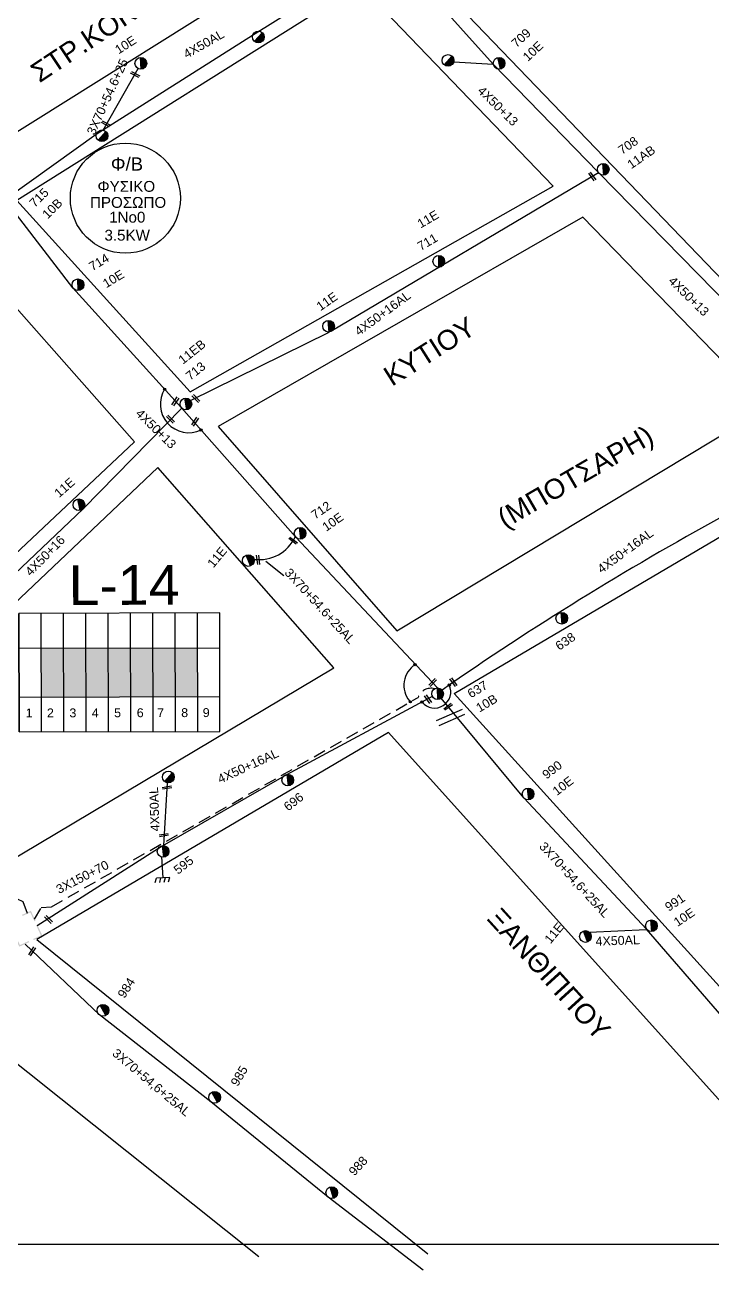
# Model space of a CAD drawing. Header units: millimetres. Extents: x 745 to 5694, y 762 to 3401.
# Drawn here: x 2805.5 to 2944.1, y 773.1 to 1024.3 of the extents above; entities that cross this region are included whole.
import ezdxf
from ezdxf.enums import TextEntityAlignment as Align

# ---------------------------------------------------------------- set-up
doc = ezdxf.new("R2010")
doc.units = ezdxf.units.MM
doc.linetypes.add('DASHED', pattern=[19.05, 12.7, -6.35])
for name, color, linetype in [('Άγνωστα', 7, 'Continuous'), ('Ασφαλειοκιβώτια Χ.Τ 9 αναχωρήσεων', 7, 'Continuous'), ('Γέφυρες', 7, 'Continuous'), ('Γείωση', 7, 'Continuous'), ('Γυμνά εναέρια ΧΤ και ΦΟΠ (3Φ)   4x50+16AL', 7, 'Continuous'), ('Επιγραφές - Σχήματα', 7, 'Continuous'), ('Μηχανική τομή', 7, 'Continuous'), ('Στύλος ΦΜ', 7, 'Continuous'), ('Στύλος ΦΜ @ 1', 7, 'Continuous'), ('Συνδέσεις', 7, 'Continuous'), ('Συνεστραμμένα ΧΤ   3x70+54.6+25 AL', 7, 'SYN_LINE'), ('Τομή', 7, 'Continuous'), ('Υπόβαθρο ΔΕΗ', 7, 'Continuous'), ('Υπόγεια καλώδια Παροχών ΧΤ   4x50AL', 7, 'DASHED')]:
    doc.layers.add(name, color=color, linetype=linetype)
doc.styles.add('ar', font='arial.ttf')
doc.styles.add('arial', font='arial.ttf')
doc.styles.get("Standard").update_dxf_attribs({"font": 'arial.ttf'})
doc.linetypes.add('SYN_LINE', pattern='A,0.5,-0.0001,["/\\/\\/\\/",Standard,S=0.1,R=0,X=0,Y=-0.05],-0.25', length=0.7501)
doc.dimstyles.new('ISO-25', dxfattribs={"dimtxt": 2.5, "dimasz": 2.5, "dimexe": 1.25, "dimexo": 0.625, "dimtad": 1, "dimtxsty": 'Standard', "dimcen": 2.5, "dimadec": 0, "dimazin": 0, "dimtfac": 1, "dimtmove": 0, "dimatfit": 3, "dimfxl": 1, "dimarcsym": 0})

# ---------------------------------------------------------------- blocks, each defined once
blk = doc.blocks.new('ΥΠΑΡΧΩΝ ΤΣΙΜΕΝΤΕΝΙΟΣ ΣΤΥΛΟΣ')
at = {"layer": 'Στύλος ΦΜ'}
blk.add_hatch(color=256, dxfattribs=at).paths.add_polyline_path([(-1.29, -2.28, 0.574793), (2.62, 0, 0.268822), (1.3, 2.27)])
blk.add_line((-1.29, -2.28), (1.3, 2.27), dxfattribs=at)
blk.add_circle((0, 0), 2.62, dxfattribs=at)
at = {"layer": 'Στύλος ΦΜ', "flags": 4}
for tag, p in [('ΑΡΙΘΜΟΣ', (-4.68, 8.05)), ('ΤΥΠΟΣ', (-4.91, 3.03))]:
    blk.add_attdef(tag, p, '', height=4, dxfattribs=at)
blk = doc.blocks.new('ΑΣΦΑΛΕΙΟΚΙΒΩΤΙΟ ΥΠΟΣΤΑΘΜΟΥ 9 ΑΝΑΧΩΡΗΣΕΩΝ')
at = {"layer": 'Ασφαλειοκιβώτια Χ.Τ 9 αναχωρήσεων', "ltscale": 40}
for p, q in [((-23.8, 40.36), (24.02, 40.36)), ((-9.72, 40.36), (-9.72, -40.64)), ((9.94, 40.36), (9.94, -40.64)), ((-23.8, 31.36), (24.02, 31.36)), ((-23.8, 22.36), (24.02, 22.36)), ((-23.8, 13.36), (24.02, 13.36)), ((-23.8, 4.36), (24.02, 4.36)), ((-23.8, -4.64), (24.02, -4.64)), ((-23.8, -13.64), (24.02, -13.64)), ((-23.8, -22.64), (24.02, -22.64)), ((-23.8, -31.64), (24.02, -31.64))]:
    blk.add_line(p, q, dxfattribs=at)
at = {"layer": 'Ασφαλειοκιβώτια Χ.Τ 9 αναχωρήσεων'}
blk.add_lwpolyline([(-23.8, -40.64), (24.02, -40.64), (24.02, 40.36), (-23.8, 40.36)], close=True, dxfattribs=at)
for s, p in [('1', (-17.96, 37.74)), ('2', (-17.96, 29.17)), ('3', (-17.96, 20.09)), ('4', (-17.96, 11.07)), ('5', (-17.96, 2.06)), ('6', (-17.96, -7.08)), ('7', (-17.96, -15.32)), ('8', (-17.96, -25)), ('9', (-17.96, -33.7))]:
    blk.add_text(s, height=3.6, rotation=270, dxfattribs=at).set_placement(p)
at = {"layer": 'Ασφαλειοκιβώτια Χ.Τ 9 αναχωρήσεων', "ltscale": 40}
for tag, height, p in [('ΟΝΟΜΑ', 5, (-0.16, 44.31)), ('ΚΕΙΜΕΝΟ 1', 2, (17.06, 35.59)), ('ΚΕΙΜΕΝΟ 2', 2, (17.06, 26.88)), ('ΚΕΙΜΕΝΟ 3', 2, (17.06, 17.69)), ('ΚΕΙΜΕΝΟ 4', 2, (17.06, 8.71)), ('ΚΕΙΜΕΝΟ 5', 2, (17.06, -0.13)), ('ΚΕΙΜΕΝΟ 6', 2, (17.06, -9.05)), ('ΚΕΙΜΕΝΟ 7', 2, (17.06, -18.13)), ('ΚΕΙΜΕΝΟ 8', 2, (17.06, -26.85)), ('ΚΕΙΜΕΝΟ 9', 2, (17.06, -35.99)), ('ΣΧ', 2, (-0.1, -42.64))]:
    blk.add_attdef(tag, text='', height=height, dxfattribs=at).set_placement(p, align=Align.MIDDLE_CENTER)
blk = doc.blocks.new('ΜΗΧΑΝΙΚΗ ΤΟΜΗ')
at = {"layer": 'Μηχανική τομή', "ltscale": 40}
for p, q in [((-1.89, 0.78), (1.89, 0.78)), ((1.89, 0), (-1.89, 0))]:
    blk.add_line(p, q, dxfattribs=at)
blk = doc.blocks.new('ΓΕΙΩΣΗ')
at = {"layer": 'Γείωση', "ltscale": 40}
for p, q in [((-2.34, 11.45), (-3, 9.45)), ((-0.34, 11.45), (-1, 9.45)), ((1.66, 11.45), (1, 9.45)), ((3.66, 11.45), (3, 9.45)), ((0, 9.45), (0, 0))]:
    blk.add_line(p, q, dxfattribs=at)
blk.add_lwpolyline([(-3, 9.45), (3, 9.45)], dxfattribs=at)
blk = doc.blocks.new('ΤΟΜΗ')
at = {"layer": 'Τομή', "ltscale": 40}
for p, q in [((-5.68, 0), (5.68, 0)), ((5.68, -2.33), (-5.68, -2.33))]:
    blk.add_line(p, q, dxfattribs=at)
blk = doc.blocks.new('_ΣΥΝΔΕΣΗ')
at = {"layer": 'Συνδέσεις', "linetype": 'SYN_LINE', "ltscale": 40}
blk.add_hatch(color=256, dxfattribs=at).paths.add_polyline_path([(0.5, -0.01, 1), (-0.5, -0.01, 1)])
at = {"layer": 'Συνδέσεις'}
blk.add_circle((0, -0.01), 0.5, dxfattribs=at)

msp = doc.modelspace()

# ---------------------------------------------------------------- hatches: boundary and pattern name
at = {"layer": 'Άγνωστα', "ltscale": 0.2}
for color, points in [(6, [(2808.83, 898.55), (2808.85, 888.72), (2813.35, 888.73), (2813.33, 898.56)]), (173, [(2813.33, 898.56), (2813.35, 888.73), (2817.85, 888.74), (2817.83, 898.57)]), (62, [(2817.83, 898.57), (2817.85, 888.74), (2822.35, 888.75), (2822.33, 898.58)]), (2, [(2822.33, 898.58), (2822.35, 888.75), (2826.85, 888.76), (2826.83, 898.59)]), (1, [(2826.83, 898.59), (2826.85, 888.76), (2831.35, 888.77), (2831.33, 898.6)]), (85, [(2831.33, 898.6), (2831.35, 888.77), (2835.85, 888.78), (2835.83, 898.61)]), (30, [(2835.83, 898.61), (2835.85, 888.78), (2840.35, 888.79), (2840.33, 898.62)])]:
    msp.add_hatch(color=color, dxfattribs=at).paths.add_polyline_path(points)
at = {"layer": 'Επιγραφές - Σχήματα', "ltscale": 0.2}
h = msp.add_hatch(color=7, dxfattribs=at)
h.paths.add_polyline_path([(2807.65, 843.59), (2806.72, 845.6), (2806.21, 845.36), (2806.11, 845.04), (2806.6, 845.26), (2807.42, 843.48)])
h.paths.add_polyline_path([(2809.07, 840.5), (2808.02, 842.78), (2807.79, 842.68), (2808.73, 840.62), (2807.39, 840.01), (2807.7, 839.87)])
h.paths.add_polyline_path([(2807.7, 839.87), (2807.39, 840.01), (2807.19, 839.91), (2807.29, 839.69)])
h.paths.add_polyline_path([(2806.39, 839.27), (2806.28, 839.5), (2804.5, 838.68), (2804.44, 838.83), (2804.31, 838.5), (2804.38, 838.35)])
h.paths.add_polyline_path([(2804.44, 838.83), (2803.56, 840.73), (2803.33, 840.63), (2804.31, 838.5)])
h.paths.add_polyline_path([(2803.19, 841.54), (2802.37, 843.32), (2804.12, 844.12), (2804.01, 844.35), (2802.04, 843.44), (2802.96, 841.43)])
h.paths.add_polyline_path([(2806.11, 845.04), (2806.21, 845.36), (2804.95, 844.78), (2805.06, 844.55)])

# ---------------------------------------------------------------- linework, layer by layer
at = {"layer": 'Άγνωστα', "color": 27}
msp.add_lwpolyline([(2880.78, 1037.72), (2900.01, 1016.33), (2921.22, 994.48), (2947.85, 967.34), (2972.72, 941.07)], dxfattribs=at)
at = {"layer": 'Άγνωστα', "color": 62, "linetype": 'SYN_LINE', "ltscale": 15}
msp.add_lwpolyline([(2821.33, 1003.05), (2828.33, 1015.49)], dxfattribs=at)
at = {"layer": 'Άγνωστα', "color": 27, "linetype": 'SYN_LINE', "ltscale": 10}
msp.add_lwpolyline([(2892.01, 1016.84), (2900.01, 1016.33)], dxfattribs=at)
at = {"layer": 'Άγνωστα', "color": 173}
msp.add_lwpolyline([(2888.74, 890.54), (2860.07, 921.05), (2837.07, 947.07), (2815.21, 971.26), (2802.24, 988.05)], dxfattribs=at)
at = {"layer": 'Άγνωστα', "color": 85}
msp.add_lwpolyline([(2837.14, 946.98), (2817.24, 926.67), (2792.4, 903.05)], dxfattribs=at)
at = {"layer": 'Άγνωστα', "color": 30, "linetype": 'DASHED', "ltscale": 0.2}
msp.add_lwpolyline([(2806.04, 845.05), (2805.17, 847.43), (2797.56, 850.96), (2796.1, 850.67), (2768.32, 873.52, 0.332576), (2762.09, 873.81), (2736.35, 894.53, 0.632672), (2730.64, 899.57), (2710.25, 916.36, 0.637984), (2705.33, 921.08), (2680.16, 941.36)], format="xyb", dxfattribs=at)
at = {"layer": 'Άγνωστα', "color": 173, "linetype": 'DASHED', "ltscale": 0.2}
msp.add_lwpolyline([(2807.42, 843.89), (2808.81, 846.27), (2810.9, 846.42), (2884.84, 888.63, -0.396651), (2888.16, 890.38, -25.236019)], format="xyb", dxfattribs=at)
at = {"layer": 'Γέφυρες', "ltscale": 0.2}
for centre, radius, start, end in [((2838.59, 947.78), 5.76, 148.257, 295.2782), ((2886.96, 891.06), 4.99, 123.2171, 218.9009), ((2888.16, 889.76), 3.27, 219.4144, 24.9414)]:
    msp.add_arc(centre, radius, start, end, dxfattribs=at)
at = {"layer": 'Γυμνά εναέρια ΧΤ και ΦΟΠ (3Φ)   4x50+16AL', "color": 85}
for points in [[(2867.26, 962.5), (2921.22, 994.48)], [(2838.91, 948.54), (2866.88, 962.32)]]:
    msp.add_lwpolyline(points, dxfattribs=at)
at = {"layer": 'Γυμνά εναέρια ΧΤ και ΦΟΠ (3Φ)   4x50+16AL', "color": 1}
msp.add_lwpolyline([(2972.82, 941.01), (2946.23, 925.1, 0.026558), (2889.66, 890.12, 0.024984)], format="xyb", dxfattribs=at)
msp.add_lwpolyline([(2887.82, 888.85), (2858.27, 872.99), (2833.19, 858.62), (2808, 842.59)], dxfattribs=at)
at = {"layer": 'Επιγραφές - Σχήματα'}
msp.add_lwpolyline([(780.39, 1891.51), (3073.89, 1891.51), (3073.89, 778.3), (780.39, 778.3)], close=True, dxfattribs=at)
at = {"layer": 'Επιγραφές - Σχήματα', "color": 202}
msp.add_circle((2825.78, 989.33), 11.1, dxfattribs=at)
at = {"layer": 'Συνεστραμμένα ΧΤ   3x70+54.6+25 AL', "color": 6, "ltscale": 20}
for points in [[(2980.66, 788.31), (2955.64, 813.33), (2930.93, 841.92), (2906.17, 868.35), (2889.51, 888.46)], [(2885.85, 773.13), (2866.71, 787.82), (2843.05, 807.05), (2820.54, 824.59), (2805.54, 838.86)]]:
    msp.add_lwpolyline(points, dxfattribs=at)
at = {"layer": 'Συνεστραμμένα ΧΤ   3x70+54.6+25 AL', "color": 173, "linetype": 'SYN_LINE', "ltscale": 10}
msp.add_arc((2852.78, 924.46), 8.05, 262.5502, 334.9813, dxfattribs=at)
at = {"layer": 'Υπόβαθρο ΔΕΗ'}
msp.add_lwpolyline([(2801.21, 1103.3), (2863.77, 1040.25), (2794.83, 997.01), (2758.57, 1025.46, 0.050884), (2801.21, 1103.3, 0.170248)], format="xyb", dxfattribs=at)
for points in [[(2954.1, 1084.13), (2882.82, 1038.72), (2965.37, 952.98), (3015.64, 983.82), (2954.1, 1084.13)], [(2873.11, 1032.36), (2803.87, 988.83), (2838.82, 950.25), (2838.82, 950.25), (2838.82, 950.25), (2912.11, 991.77), (2873.11, 1032.36)], [(2918.04, 985.48), (2844.49, 943.25), (2880.51, 902.08), (2955.35, 947.12), (2918.04, 985.48)], [(2789.73, 900.54), (2788.56, 903.47), (2827.62, 940.19), (2791.55, 980.93)], [(2832.36, 935), (2796.64, 901.16), (2797.5, 895.84), (2773.37, 867.59), (2794.33, 850.8), (2867.82, 894.58), (2832.36, 935)], [(3031.09, 824.29), (2982.33, 789.8), (2892.1, 889.45), (2963.68, 931.6), (3031.09, 824.29)], [(2969.55, 780.79), (2878.89, 881.54), (2807.9, 839.78), (2886.79, 776.41)], [(2852.69, 775.79), (2786.09, 828.9), (2753.91, 811), (2776.93, 775.18)]]:
    msp.add_lwpolyline(points, dxfattribs=at)
at = {"layer": 'Υπόγεια καλώδια Παροχών ΧΤ   4x50AL', "color": 62, "linetype": 'Continuous', "ltscale": 0.2}
msp.add_lwpolyline([(2949.08, 1093.55), (2928.38, 1079.39), (2912.42, 1067.17), (2903.89, 1061.31), (2879.29, 1039.53), (2851.45, 1022.11), (2819.91, 1002.17), (2802.37, 989.57)], dxfattribs=at)
at = {"layer": 'Υπόγεια καλώδια Παροχών ΧΤ   4x50AL', "color": 1, "linetype": 'Continuous', "ltscale": 0.2}
msp.add_lwpolyline([(2834.18, 871.42), (2833.47, 858.73)], dxfattribs=at)
at = {"layer": 'Υπόγεια καλώδια Παροχών ΧΤ   4x50AL', "color": 6, "linetype": 'Continuous', "ltscale": 0.2}
msp.add_lwpolyline([(2919.39, 841.28), (2930.84, 841.79)], dxfattribs=at)

# ---------------------------------------------------------------- block references
at = {"layer": 'Ασφαλειοκιβώτια Χ.Τ 9 αναχωρήσεων', "xscale": 0.5000000000000505, "yscale": 0.5000000000000505, "zscale": 0.5000000000000505, "rotation": 90.12642276115085}
msp.add_blockref('ΑΣΦΑΛΕΙΟΚΙΒΩΤΙΟ ΥΠΟΣΤΑΘΜΟΥ 9 ΑΝΑΧΩΡΗΣΕΩΝ', (2824.52, 893.61), dxfattribs=at)
at = {"layer": 'Γείωση', "xscale": 0.4499999999996411, "yscale": 0.4499999999996411, "zscale": 0.4499999999996411, "rotation": 183.3050590389296}
msp.add_blockref('ΓΕΙΩΣΗ', (2833.15, 856.51), dxfattribs=at)
at = {"layer": 'Μηχανική τομή'}
for p, xscale, yscale, zscale, rotation in [((2827.67, 1014.1), 0.5000000000000063, 0.5000000000000063, 0.5000000000000063, 331.5020290890905), ((2821.77, 1004.16), 0.5000000000000063, 0.5000000000000063, 0.5000000000000063, 331.5020290890905), ((2920.11, 993.82), 0.4999999999997476, 0.4999999999997476, 0.4999999999997476, 125.3977414294509), ((2840.16, 949.04), 0.4999999999998956, 0.4999999999998956, 0.4999999999998956, 134.3251469003241), ((2836.02, 948.22), 0.5000000000000079, 0.5000000000000079, 0.5000000000000079, 56.42170377729097), ((2835.01, 944.91), 0.4999999999998956, 0.4999999999998956, 0.4999999999998956, 134.3251469003241), ((2840.01, 944.16), 0.5000000000000079, 0.5000000000000079, 0.5000000000000079, 56.42170377729097), ((2859.73, 920.4), 0.4999999999997477, 0.4999999999997477, 0.4999999999997477, 142.4200261972071), ((2852.75, 916.41), 0.4999999999997476, 0.4999999999997476, 0.4999999999997476, 96.71214580760241), ((2887.63, 891.77), 0.4999999999998968, 0.4999999999998968, 0.4999999999998968, 225.6810708271814), ((2892.12, 891.82), 0.4999999999997476, 0.4999999999997476, 0.4999999999997476, 125.3977414294509), ((2886.98, 888.4), 0.4999999999997476, 0.4999999999997476, 0.4999999999997476, 125.3977414294509), ((2890.76, 886.91), 0.4999999999998563, 0.4999999999998563, 0.4999999999998563, 215.8841417914432), ((2834.19, 870.24), 0.500000000000012, 0.500000000000012, 0.500000000000012, 8.699987266645515), ((2833.57, 860.68), 0.500000000000012, 0.500000000000012, 0.500000000000012, 8.699987266645515), ((2810.44, 844), 0.4999999999998562, 0.4999999999998562, 0.4999999999998562, 135.2262851808987), ((2807.13, 837.31), 0.5000000000000079, 0.5000000000000079, 0.5000000000000079, 56.42170377729097)]:
    msp.add_blockref('ΜΗΧΑΝΙΚΗ ΤΟΜΗ', p, dxfattribs=dict(at, xscale=xscale, yscale=yscale, zscale=zscale, rotation=rotation))
at = {"layer": 'Στύλος ΦΜ @ 1', "ltscale": 40, "xscale": 0.4499999999996779, "yscale": 0.4499999999996779, "zscale": 0.4499999999996779, "rotation": 346.8465568456768}
for p in [(2852.6, 1021.84), (2890.87, 1017.11), (2821.06, 1001.9), (2834.45, 872.57)]:
    msp.add_blockref('ΥΠΑΡΧΩΝ ΤΣΙΜΕΝΤΕΝΙΟΣ ΣΤΥΛΟΣ', p, dxfattribs=at)
at = {"layer": 'Στύλος ΦΜ @ 1', "ltscale": 40}
ref = msp.add_blockref('ΥΠΑΡΧΩΝ ΤΣΙΜΕΝΤΕΝΙΟΣ ΣΤΥΛΟΣ', (2901.17, 1016.53), dxfattribs=dict(at, xscale=0.4499999999997076, yscale=0.4499999999997076, zscale=0.4499999999997076, rotation=42.9971670094596))
ref.add_attrib('ΤΥΠΟΣ', '709', (2904.68, 1019.55), dxfattribs={"layer": 'Στύλος ΦΜ', "height": 1.8, "rotation": 42.9972, "flags": 4})
ref.add_attrib('ΑΡΙΘΜΟΣ', '10E', (2906.97, 1016.78), dxfattribs={"layer": 'Στύλος ΦΜ', "height": 1.8, "rotation": 42.9972, "flags": 4})
ref = msp.add_blockref('ΥΠΑΡΧΩΝ ΤΣΙΜΕΝΤΕΝΙΟΣ ΣΤΥΛΟΣ', (2828.9, 1016.51), dxfattribs=dict(at, xscale=0.4499999999996738, yscale=0.4499999999996738, zscale=0.4499999999996738, rotation=32.583102339048))
ref.add_attrib('ΤΥΠΟΣ', '10E', (2824.41, 1018.3), dxfattribs={"layer": 'Στύλος ΦΜ', "height": 1.8, "rotation": 32.5831, "flags": 4})
ref = msp.add_blockref('ΥΠΑΡΧΩΝ ΤΣΙΜΕΝΤΕΝΙΟΣ ΣΤΥΛΟΣ', (2922.19, 995.15), dxfattribs=dict(at, xscale=0.449999999999615, yscale=0.449999999999615, zscale=0.449999999999615, rotation=34.54420625951408))
ref.add_attrib('ΤΥΠΟΣ', '708', (2925.97, 998.04), dxfattribs={"layer": 'Στύλος ΦΜ', "height": 1.8, "rotation": 34.5442, "flags": 4})
ref.add_attrib('ΑΡΙΘΜΟΣ', '11AB', (2927.82, 995.13), dxfattribs={"layer": 'Στύλος ΦΜ', "height": 1.8, "rotation": 34.5442, "flags": 4})
ref = msp.add_blockref('ΥΠΑΡΧΩΝ ΤΣΙΜΕΝΤΕΝΙΟΣ ΣΤΥΛΟΣ', (2801.41, 988.89), dxfattribs=dict(at, xscale=0.449999999999784, yscale=0.449999999999784, zscale=0.449999999999784, rotation=44.68409521362535))
ref.add_attrib('ΤΥΠΟΣ', '715', (2807.5, 987.32), dxfattribs={"layer": 'Στύλος ΦΜ', "height": 1.8, "rotation": 44.6841, "flags": 4})
ref.add_attrib('ΑΡΙΘΜΟΣ', '10B', (2810.08, 985.02), dxfattribs={"layer": 'Στύλος ΦΜ', "height": 1.8, "rotation": 44.6841, "flags": 4})
ref = msp.add_blockref('ΥΠΑΡΧΩΝ ΤΣΙΜΕΝΤΕΝΙΟΣ ΣΤΥΛΟΣ', (2889, 976.58), dxfattribs=dict(at, xscale=0.4499999999997001, yscale=0.4499999999997001, zscale=0.4499999999997001, rotation=30.20323814348322))
ref.add_attrib('ΤΥΠΟΣ', '11E', (2885.35, 983.2), dxfattribs={"layer": 'Στύλος ΦΜ', "height": 1.8, "rotation": 30.2032, "flags": 4})
ref.add_attrib('ΑΡΙΘΜΟΣ', '711', (2885.36, 978.66), dxfattribs={"layer": 'Στύλος ΦΜ', "height": 1.8, "rotation": 30.2032, "flags": 4})
ref = msp.add_blockref('ΥΠΑΡΧΩΝ ΤΣΙΜΕΝΤΕΝΙΟΣ ΣΤΥΛΟΣ', (2816.22, 971.86), dxfattribs=dict(at, xscale=0.4499999999997321, yscale=0.4499999999997321, zscale=0.4499999999997321, rotation=31.04883972421033))
ref.add_attrib('ΤΥΠΟΣ', '714', (2819.12, 974.57), dxfattribs={"layer": 'Στύλος ΦΜ', "height": 1.8, "rotation": 31.0488, "flags": 4})
ref.add_attrib('ΑΡΙΘΜΟΣ', '10E', (2821.91, 971.13), dxfattribs={"layer": 'Στύλος ΦΜ', "height": 1.8, "rotation": 31.0488, "flags": 4})
ref = msp.add_blockref('ΥΠΑΡΧΩΝ ΤΣΙΜΕΝΤΕΝΙΟΣ ΣΤΥΛΟΣ', (2866.78, 963.49), dxfattribs=dict(at, xscale=0.449999999999679, yscale=0.449999999999679, zscale=0.449999999999679, rotation=34.58634199725874))
ref.add_attrib('ΤΥΠΟΣ', '11E', (2865.12, 966.5), dxfattribs={"layer": 'Στύλος ΦΜ', "height": 1.8, "rotation": 34.5863, "flags": 4})
ref = msp.add_blockref('ΥΠΑΡΧΩΝ ΤΣΙΜΕΝΤΕΝΙΟΣ ΣΤΥΛΟΣ', (2837.99, 947.8), dxfattribs=dict(at, xscale=0.4499999999997245, yscale=0.4499999999997245, zscale=0.4499999999997245, rotation=38.63725082316513))
ref.add_attrib('ΤΥΠΟΣ', '11EB', (2837.38, 955.71), dxfattribs={"layer": 'Στύλος ΦΜ', "height": 1.8, "rotation": 38.6373, "flags": 4})
ref.add_attrib('ΑΡΙΘΜΟΣ', '713', (2838.86, 952.45), dxfattribs={"layer": 'Στύλος ΦΜ', "height": 1.8, "rotation": 38.6373, "flags": 4})
ref = msp.add_blockref('ΥΠΑΡΧΩΝ ΤΣΙΜΕΝΤΕΝΙΟΣ ΣΤΥΛΟΣ', (2816.4, 927.49), dxfattribs=dict(at, xscale=0.4499999999996635, yscale=0.4499999999996635, zscale=0.4499999999996635, rotation=41.33658709410913))
ref.add_attrib('ΤΥΠΟΣ', '11E', (2812.42, 928.82), dxfattribs={"layer": 'Στύλος ΦΜ', "height": 1.8, "rotation": 41.3366, "flags": 4})
ref = msp.add_blockref('ΥΠΑΡΧΩΝ ΤΣΙΜΕΝΤΕΝΙΟΣ ΣΤΥΛΟΣ', (2861.04, 921.73), dxfattribs=dict(at, xscale=0.4499999999995956, yscale=0.4499999999995956, zscale=0.4499999999995956, rotation=34.93095727816955))
ref.add_attrib('ΤΥΠΟΣ', '712', (2864.06, 924.46), dxfattribs={"layer": 'Στύλος ΦΜ', "height": 1.8, "rotation": 34.931, "flags": 4})
ref.add_attrib('ΑΡΙΘΜΟΣ', '10E', (2866.3, 922.02), dxfattribs={"layer": 'Στύλος ΦΜ', "height": 1.8, "rotation": 34.931, "flags": 4})
ref = msp.add_blockref('ΥΠΑΡΧΩΝ ΤΣΙΜΕΝΤΕΝΙΟΣ ΣΤΥΛΟΣ', (2850.58, 916.24), dxfattribs=dict(at, xscale=0.4499999999998887, yscale=0.4499999999998887, zscale=0.4499999999998887, rotation=50.45873820071061))
ref.add_attrib('ΤΥΠΟΣ', '11E', (2843.54, 914.64), dxfattribs={"layer": 'Στύλος ΦΜ', "height": 1.8, "rotation": 50.4587, "flags": 4})
ref = msp.add_blockref('ΥΠΑΡΧΩΝ ΤΣΙΜΕΝΤΕΝΙΟΣ ΣΤΥΛΟΣ', (2913.81, 904.6), dxfattribs=dict(at, xscale=0.4499999999996457, yscale=0.4499999999996457, zscale=0.4499999999996457, rotation=34.20542182895884))
ref.add_attrib('ΤΥΠΟΣ', '638', (2913.31, 898.02), dxfattribs={"layer": 'Στύλος ΦΜ', "height": 1.8, "rotation": 34.2054, "flags": 4})
ref = msp.add_blockref('ΥΠΑΡΧΩΝ ΤΣΙΜΕΝΤΕΝΙΟΣ ΣΤΥΛΟΣ', (2888.76, 889.36), dxfattribs=dict(at, xscale=0.4499999999996797, yscale=0.4499999999996797, zscale=0.4499999999996797, rotation=30.71781762205638))
ref.add_attrib('ΤΥΠΟΣ', '637', (2895.47, 888.42), dxfattribs={"layer": 'Στύλος ΦΜ', "height": 1.8, "rotation": 30.7178, "flags": 4})
ref.add_attrib('ΑΡΙΘΜΟΣ', '10B', (2897.2, 885.56), dxfattribs={"layer": 'Στύλος ΦΜ', "height": 1.8, "rotation": 30.7178, "flags": 4})
ref = msp.add_blockref('ΥΠΑΡΧΩΝ ΤΣΙΜΕΝΤΕΝΙΟΣ ΣΤΥΛΟΣ', (2907.03, 869.16), dxfattribs=dict(at, xscale=0.4499999999995876, yscale=0.4499999999995876, zscale=0.4499999999995876, rotation=37.59400092200531))
ref.add_attrib('ΤΥΠΟΣ', '990', (2910.75, 872.05), dxfattribs={"layer": 'Στύλος ΦΜ', "height": 1.8, "rotation": 37.594, "flags": 4})
ref.add_attrib('ΑΡΙΘΜΟΣ', '10E', (2912.83, 868.72), dxfattribs={"layer": 'Στύλος ΦΜ', "height": 1.8, "rotation": 37.594, "flags": 4})
ref = msp.add_blockref('ΥΠΑΡΧΩΝ ΤΣΙΜΕΝΤΕΝΙΟΣ ΣΤΥΛΟΣ', (2858.55, 871.95), dxfattribs=dict(at, xscale=0.4499999999995404, yscale=0.4499999999995404, zscale=0.4499999999995404, rotation=37.64287213722393))
ref.add_attrib('ΤΥΠΟΣ', '696', (2858.6, 865.61), dxfattribs={"layer": 'Στύλος ΦΜ', "height": 1.8, "rotation": 37.6429, "flags": 4})
ref = msp.add_blockref('ΥΠΑΡΧΩΝ ΤΣΙΜΕΝΤΕΝΙΟΣ ΣΤΥΛΟΣ', (2833.4, 857.56), dxfattribs=dict(at, xscale=0.4499999999996558, yscale=0.4499999999996558, zscale=0.4499999999996558, rotation=37.43397340042207))
ref.add_attrib('ΤΥΠΟΣ', '595', (2836.4, 852.84), dxfattribs={"layer": 'Στύλος ΦΜ', "height": 1.8, "rotation": 37.434, "flags": 4})
ref = msp.add_blockref('ΥΠΑΡΧΩΝ ΤΣΙΜΕΝΤΕΝΙΟΣ ΣΤΥΛΟΣ', (2931.9, 842.58), dxfattribs=dict(at, xscale=0.4499999999995875, yscale=0.4499999999995875, zscale=0.4499999999995875, rotation=33.87964700094557))
ref.add_attrib('ΤΥΠΟΣ', '991', (2935.4, 845.38), dxfattribs={"layer": 'Στύλος ΦΜ', "height": 1.8, "rotation": 33.8796, "flags": 4})
ref.add_attrib('ΑΡΙΘΜΟΣ', '10E', (2937.16, 842.32), dxfattribs={"layer": 'Στύλος ΦΜ', "height": 1.8, "rotation": 33.8796, "flags": 4})
ref = msp.add_blockref('ΥΠΑΡΧΩΝ ΤΣΙΜΕΝΤΕΝΙΟΣ ΣΤΥΛΟΣ', (2918.59, 840.41), dxfattribs=dict(at, xscale=0.4499999999998887, yscale=0.4499999999998887, zscale=0.4499999999998887, rotation=50.45873820071061))
ref.add_attrib('ΤΥΠΟΣ', '11E', (2911.54, 838.81), dxfattribs={"layer": 'Στύλος ΦΜ', "height": 1.8, "rotation": 50.4587, "flags": 4})
ref = msp.add_blockref('ΥΠΑΡΧΩΝ ΤΣΙΜΕΝΤΕΝΙΟΣ ΣΤΥΛΟΣ', (2821.26, 825.52), dxfattribs=dict(at, xscale=0.4499999999993745, yscale=0.4499999999993745, zscale=0.4499999999993745, rotation=57.6263650637737))
ref.add_attrib('ΤΥΠΟΣ', '984', (2825.6, 827.8), dxfattribs={"layer": 'Στύλος ΦΜ', "height": 1.8, "rotation": 57.6264, "flags": 4})
ref = msp.add_blockref('ΥΠΑΡΧΩΝ ΤΣΙΜΕΝΤΕΝΙΟΣ ΣΤΥΛΟΣ', (2843.79, 807.97), dxfattribs=dict(at, xscale=0.4499999999996282, yscale=0.4499999999996282, zscale=0.4499999999996282, rotation=59.43635678228503))
ref.add_attrib('ΤΥΠΟΣ', '985', (2848.44, 810.03), dxfattribs={"layer": 'Στύλος ΦΜ', "height": 1.8, "rotation": 59.4364, "flags": 4})
ref = msp.add_blockref('ΥΠΑΡΧΩΝ ΤΣΙΜΕΝΤΕΝΙΟΣ ΣΤΥΛΟΣ', (2867.42, 788.75), dxfattribs=dict(at, xscale=0.4499999999998888, yscale=0.4499999999998888, zscale=0.4499999999998888, rotation=47.24092908420756))
ref.add_attrib('ΤΥΠΟΣ', '988', (2871.97, 791.99), dxfattribs={"layer": 'Στύλος ΦΜ', "height": 1.8, "rotation": 47.2409, "flags": 4})
at = {"layer": 'Συνδέσεις', "xscale": 0.4499999999998181, "yscale": 0.4499999999998181, "zscale": 0.4499999999998181}
for p in [(2833.69, 950.81), (2841.05, 942.57), (2884.23, 895.24), (2891.13, 891.14), (2883.28, 887.74), (2885.64, 887.69)]:
    msp.add_blockref('_ΣΥΝΔΕΣΗ', p, dxfattribs=at)
at = {"layer": 'Τομή', "xscale": 0.5000000000001956, "yscale": 0.5000000000001956, "zscale": 0.5000000000001956, "rotation": 23.34392263439178}
msp.add_blockref('ΤΟΜΗ', (2891.15, 885.12), dxfattribs=at)

# ---------------------------------------------------------------- texts
at = {"layer": 'Άγνωστα', "char_height": 1.8, "width": 69.1904, "attachment_point": 1, "style": 'arial'}
for s, insert, rotation in [('3X70+54.6+25', (2817.91, 1002.64), 65.5611), ('4X50+13', (2897.94, 1012.1), 315.7034), ('4X50+13', (2936.45, 973.74), 315.7034), ('4X50+13', (2828.96, 947), 315.7034), ('4X50+16', (2805.38, 914.24), 45.5559), ('3X150+70', (2811.57, 850.56), 27.3349)]:
    msp.add_mtext(s, dxfattribs=dict(at, insert=insert, rotation=rotation))
at = {"layer": 'Γυμνά εναέρια ΧΤ και ΦΟΠ (3Φ)   4x50+16AL', "char_height": 1.8, "width": 69.1904, "attachment_point": 1, "style": 'arial'}
for insert, rotation in [((2871.83, 962.93), 36.343), ((2920.78, 915), 36.343), ((2844.14, 872.86), 24.7014)]:
    msp.add_mtext('4X50+16AL', dxfattribs=dict(at, insert=insert, rotation=rotation))
at = {"layer": 'Επιγραφές - Σχήματα', "color": 1, "style": 'ar'}
for s, height, p in [('Φ/Β', 2.673, (2826.1, 996.27)), ('ΦΥΣΙΚΟ ', 2.187, (2826.4, 991.7)), ('1No0', 2.187, (2826.16, 985.49)), ('3.5KW', 2.187, (2826.15, 981.86))]:
    msp.add_text(s, height=height, dxfattribs=at).set_placement(p, align=Align.MIDDLE)
at = {"layer": 'Επιγραφές - Σχήματα', "width": 69.1904, "attachment_point": 1, "style": 'arial'}
for s, insert, char_height, rotation in [('ΣTP.KOKKOΛΑ', (2806.23, 1015.82), 4, 33.5959), ('KYTIOY', (2877.41, 954.64), 4, 32.3814), ('(ΜΠΟΤΣΑΡΗ)', (2900.36, 926.07), 4, 30.1202), ('L-14', (2814.32, 915.28), 8, 0.1115), ('ΞANΘIΠΠOY', (2901.51, 846.56), 4, 312.2602)]:
    msp.add_mtext(s, dxfattribs=dict(at, insert=insert, char_height=char_height, rotation=rotation))
at = {"layer": 'Επιγραφές - Σχήματα', "color": 1, "insert": (2818.64, 989.56), "char_height": 2.187, "width": 15.7464, "attachment_point": 1}
msp.add_mtext('ΠΡΟΣΩΠΟ', dxfattribs=at)
at = {"layer": 'Συνεστραμμένα ΧΤ   3x70+54.6+25 AL', "char_height": 1.8, "width": 19.229, "attachment_point": 1, "style": 'arial'}
for s, insert, rotation in [('3X70+54.6+25AL', (2859.08, 914.89), 312.5926), ('3X70+54,6+25AL', (2910.45, 859.68), 312.5926), ('3X70+54,6+25AL', (2824.13, 817.96), 320.0063)]:
    msp.add_mtext(s, dxfattribs=dict(at, insert=insert, rotation=rotation))
at = {"layer": 'Υπόγεια καλώδια Παροχών ΧΤ   4x50AL', "char_height": 1.8, "width": 69.1904, "attachment_point": 1, "style": 'arial'}
for insert, rotation in [((2837.25, 1019), 29.7036), ((2830.89, 861.59), 92.0536), ((2920.59, 840.34), 2.1165)]:
    msp.add_mtext('4X50AL', dxfattribs=dict(at, insert=insert, rotation=rotation))

# ---------------------------------------------------------------- leaders
at = {"layer": 'Επιγραφές - Σχήματα', "ltscale": 40}
msp.add_leader([(2854.13, 916.09), (2857.74, 913.21)], dimstyle='ISO-25', override={"dimasz": 0.5, "dimtad": 0}, dxfattribs=at)

doc.saveas('drawing.dxf')
